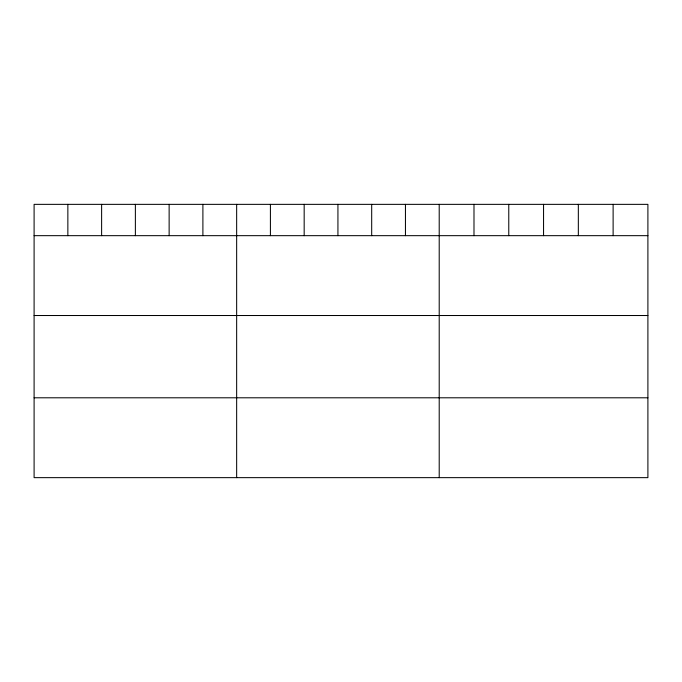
<?xml version="1.0" encoding="UTF-8"?>
<svg xmlns="http://www.w3.org/2000/svg" width="682" height="682" viewBox="0 0 682 682"><rect width="100%" height="100%" fill="white"/><g stroke="black" fill="none" stroke-linecap="round" stroke-linejoin="round"><path stroke-width="1.02" d="M647.9 235.665L647.9 477.647L34.1 477.647L34.1 204.353L647.9 204.353L647.9 235.665L34.1 235.665M34.1 315.519L647.9 315.519M34.1 397.794L647.9 397.794M613.118 204.353L613.118 235.665M578.336 204.353L578.336 235.665M543.554 204.353L543.554 235.665M508.772 204.353L508.772 235.665M473.99 204.353L473.99 235.665M439.208 204.353L439.208 477.647M405.449 204.353L405.449 235.665M371.69 204.353L371.69 235.665M337.931 204.353L337.931 235.665M304.172 204.353L304.172 235.665M270.413 204.353L270.413 235.665M236.654 204.353L236.654 477.647M202.895 204.353L202.895 235.665M169.136 204.353L169.136 235.665M135.377 204.353L135.377 235.665M101.618 204.353L101.618 235.665M67.859 204.353L67.859 235.665"/></g></svg>
